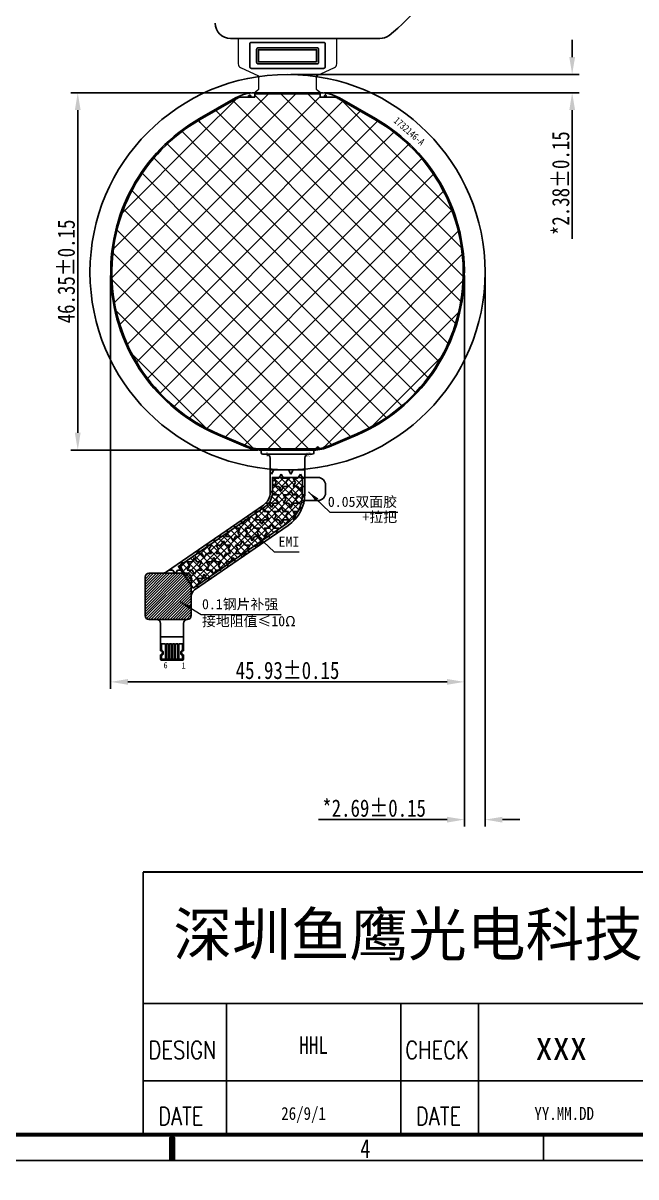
# Model space of a CAD drawing. Header units: inches. Extents: x 1586 to 1904, y -864 to -636.
# Drawn here: x 1726.4 to 1806, y -863.7 to -714 of the extents above; entities that cross this region are included whole.
import ezdxf

# ---------------------------------------------------------------- set-up
doc = ezdxf.new("R2010")
doc.units = ezdxf.units.IN
doc.header["$LTSCALE"] = 0.909449
doc.header["$MEASUREMENT"] = 0
doc.header["$PDMODE"] = 3
doc.header["$PDSIZE"] = 0.3125
doc.layers.get('0').update_dxf_attribs({"linetype": 'CONTINUOUS'})
doc.layers.get('Defpoints').update_dxf_attribs({"linetype": 'CONTINUOUS'})
for name, color, linetype in [('03 Solder resist', 6, 'CONTINUOUS'), ('04 Chip', 20, 'CONTINUOUS'), ('06 Cutline', 4, 'CONTINUOUS'), ('07 Potting', 132, 'CONTINUOUS'), ('DIM', 7, 'CONTINUOUS'), ('DIM（标注）', 3, 'CONTINUOUS'), ('TP-FPC', 43, 'CONTINUOUS')]:
    doc.layers.add(name, color=color, linetype=linetype)
doc.styles.add('CCN-1', font='', dxfattribs={"width": 0.85})
doc.styles.add('romans', font='romans.shx')
doc.styles.get("Standard").update_dxf_attribs({"font": 'txt', "width": 0.8})
doc.styles.add('TITLE', font='arial.ttf')
doc.styles.add('其它汉字', font='', dxfattribs={"width": 0.85})
doc.styles.add('宋', font='', dxfattribs={"height": 2})
doc.styles.add('宋体', font='', dxfattribs={"width": 0.8})
doc.styles.get('CCN-1').set_extended_font_data('SimSun')
doc.styles.get('其它汉字').set_extended_font_data('宋体')
doc.styles.get('宋').set_extended_font_data('SimSun')
doc.styles.get('宋体').set_extended_font_data('SimSun')
doc.dimstyles.new('DIM-CCN', dxfattribs={"dimscale": 0.9, "dimtxt": 1.7, "dimasz": 1.8, "dimexe": 1.5, "dimexo": 0.5, "dimgap": 0.3, "dimtad": 1, "dimzin": 0, "dimdsep": 46, "dimtxsty": 'CCN-1', "dimblk": 'OPEN30', "dimcen": 0.05, "dimclrd": 256, "dimclre": 256, "dimclrt": 256, "dimadec": 0, "dimazin": 0, "dimtfac": 1, "dimtofl": 0, "dimtmove": 0, "dimatfit": 3, "dimldrblk": 'OPEN30', "dimfxl": 1, "dimtolj": 1, "dimtzin": 0, "dimlwd": -1, "dimlwe": -1, "dimarcsym": 0})
doc.dimstyles.new('ISO-25$7', dxfattribs={"dimscale": 0.5, "dimtxt": 2.5, "dimasz": 2, "dimexe": 1.25, "dimexo": 0.625, "dimtad": 0, "dimdsep": 46, "dimtxsty": 'TITLE', "dimcen": 2.5, "dimclrd": 7, "dimclre": 256, "dimclrt": 7, "dimadec": 0, "dimazin": 0, "dimtfac": 1, "dimtmove": 0, "dimatfit": 0, "dimfxl": 1, "dimlwd": 9, "dimlwe": 9, "dimarcsym": 0})

# ---------------------------------------------------------------- blocks, each defined once
blk = doc.blocks.new('*D203')
at = {"layer": 'Defpoints', "color": 0}
for p in [(1756.49, -723.03), (1733.51, -769.38), (1757.33, -769.38)]:
    blk.add_point(p, dxfattribs=at)
at = {"layer": 'DIM（标注）'}
for p, q in [((1756.04, -723.03), (1732.61, -723.03)), ((1733.51, -725.28), (1733.51, -767.13)), ((1756.88, -769.38), (1732.61, -769.38))]:
    blk.add_line(p, q, dxfattribs=at)
for points in [[(1733.13, -725.28), (1733.88, -725.28), (1733.51, -723.03)], [(1733.13, -767.13), (1733.88, -767.13), (1733.51, -769.38)]]:
    blk.add_solid(points, dxfattribs=at)
at = {"layer": 'DIM（标注）', "insert": (1732.02, -746.21), "char_height": 2.25, "attachment_point": 5, "rotation": 90, "style": '宋体'}
blk.add_mtext('\\A1;46.35±0.15', dxfattribs=at)
blk = doc.blocks.new('_Open30')
at = {"color": 0, "linetype": 'ByBlock', "lineweight": -2}
for p, q in [((-1, 0.268), (0, 0)), ((0, 0), (-1, -0.268)), ((0, 0), (-1, 0))]:
    blk.add_line(p, q, dxfattribs=at)
blk = doc.blocks.new('*D204')
at = {"layer": 'Defpoints', "color": 0}
for p in [(1737.78, -746.3), (1783.71, -746.3), (1783.71, -799.45)]:
    blk.add_point(p, dxfattribs=at)
at = {"layer": 'DIM（标注）'}
for p, q in [((1737.78, -746.75), (1737.78, -800.35)), ((1783.71, -746.75), (1783.71, -800.35)), ((1740.03, -799.45), (1781.46, -799.45))]:
    blk.add_line(p, q, dxfattribs=at)
for points in [[(1740.03, -799.08), (1740.03, -799.83), (1737.78, -799.45)], [(1781.46, -799.08), (1781.46, -799.83), (1783.71, -799.45)]]:
    blk.add_solid(points, dxfattribs=at)
at = {"layer": 'DIM（标注）', "insert": (1760.75, -797.97), "char_height": 2.25, "attachment_point": 5, "style": '宋体'}
blk.add_mtext('\\A1;45.93±0.15', dxfattribs=at)
blk = doc.blocks.new('*D342')
at = {"layer": 'Defpoints', "color": 0}
for p in [(1760.75, -720.65), (1797.71, -720.65), (1765, -723.03)]:
    blk.add_point(p, dxfattribs=at)
at = {"layer": 'DIM（标注）'}
for p, q in [((1797.71, -718.4), (1797.71, -716.15)), ((1761.2, -720.65), (1798.61, -720.65)), ((1765.45, -723.03), (1798.61, -723.03)), ((1797.71, -725.28), (1797.71, -741.98))]:
    blk.add_line(p, q, dxfattribs=at)
for points in [[(1797.34, -718.4), (1798.09, -718.4), (1797.71, -720.65)], [(1797.34, -725.28), (1798.09, -725.28), (1797.71, -723.03)]]:
    blk.add_solid(points, dxfattribs=at)
at = {"layer": 'DIM（标注）', "insert": (1796.23, -734.76), "char_height": 2.25, "attachment_point": 5, "rotation": 90, "style": '宋体'}
blk.add_mtext('\\A1;*2.38±0.15', dxfattribs=at)
blk = doc.blocks.new('*D343')
at = {"layer": 'Defpoints', "color": 0}
for p in [(1783.71, -746.3), (1786.4, -746.3), (1786.4, -817.32)]:
    blk.add_point(p, dxfattribs=at)
at = {"layer": 'DIM（标注）'}
for p, q in [((1783.71, -746.75), (1783.71, -818.22)), ((1786.4, -746.75), (1786.4, -818.22)), ((1781.46, -817.32), (1764.77, -817.32)), ((1788.65, -817.32), (1790.9, -817.32))]:
    blk.add_line(p, q, dxfattribs=at)
for points in [[(1781.46, -816.95), (1781.46, -817.7), (1783.71, -817.32)], [(1788.65, -816.95), (1788.65, -817.7), (1786.4, -817.32)]]:
    blk.add_solid(points, dxfattribs=at)
at = {"layer": 'DIM（标注）', "insert": (1771.99, -815.84), "char_height": 2.25, "attachment_point": 5, "style": '宋体'}
blk.add_mtext('\\A1;*2.69±0.15', dxfattribs=at)

msp = doc.modelspace()

# ---------------------------------------------------------------- hatches: boundary and pattern name
h = msp.add_hatch()
h.set_pattern_fill('ANSI37', color=6, scale=20, style=0)
h.set_pattern_definition([(45, (701.9465, 133.206), (-1.767767, 1.767767), []), (135, (701.9465, 133.206), (-1.767767, -1.767767), [])])
edge = h.paths.add_edge_path()
edge.add_line((1756.495, -723.182), (1760.748, -723.182))
edge.add_line((1760.748, -723.182), (1765.001, -723.182))
edge.add_line((1765.001, -723.182), (1765.001, -723.582))
edge.add_line((1765.001, -723.582), (1766.93, -723.582))
edge.add_arc((1765.001, -728.032), 4.85, 60.17976, 66.56701, ccw=False)
edge.add_line((1767.413, -723.824), (1772.094, -726.507))
edge.add_arc((1760.748, -746.301), 22.815, -66.74596, 60.17976, ccw=False)
edge.add_line((1769.756, -767.262), (1766.094, -768.835))
edge.add_arc((1764.18, -764.379), 4.85, 270, 293.25404, ccw=False)
edge.add_line((1764.18, -769.229), (1757.317, -769.229))
edge.add_arc((1757.317, -764.379), 4.85, 246.74596, 270, ccw=False)
edge.add_line((1755.402, -768.835), (1751.741, -767.262))
edge.add_arc((1760.748, -746.301), 22.815, 119.82024, 246.74596, ccw=False)
edge.add_line((1749.403, -726.507), (1754.083, -723.824))
edge.add_arc((1756.495, -728.032), 4.85, 113.43299, 119.82024, ccw=False)
edge.add_line((1754.566, -723.582), (1756.495, -723.582))
edge.add_line((1756.495, -723.582), (1756.495, -723.182))
h = msp.add_hatch()
h.set_pattern_fill('STARS', color=5, scale=5, style=0)
h.set_pattern_definition([(180, (2977.1053, -5.5206), (0, 1.08253175), [0.625, -0.625]), (120, (2977.1053, -5.5206), (0.9375, 0.5412659), [0.625, -0.625]), (60, (2976.7928, -4.9793), (0.9375, -0.5412659), [0.625, -0.625])])
h.paths.add_polyline_path([(1745.034, -785.182, -0.1519263), (1744.467, -785.358), (1747.748, -785.358, -0.4142136), (1748.248, -785.858), (1748.248, -788.351, -0.2467587), (1748.681, -787.527), (1760.83, -779.16, 0.2467587), (1762.994, -775.042), (1762.994, -771.929), (1758.494, -771.929), (1758.494, -774.861, -0.2467587), (1757.629, -776.508)])
at = {"linetype": 'Continuous'}
h = msp.add_hatch(dxfattribs=at)
h.set_pattern_fill('ANSI37', color=2, scale=5, style=0)
h.set_pattern_definition([(45, (1288.9095, -763.439), (-0.4419417, 0.4419417), []), (135, (1288.9095, -763.439), (-0.4419417, -0.4419417), [])])
edge = h.paths.add_edge_path()
edge.add_line((1748.511, -787.28), (1760.66, -778.913))
edge.add_arc((1757.994, -775.042), 4.7, 304.5547, 360)
edge.add_line((1762.694, -775.042), (1762.694, -772.929))
edge.add_line((1762.694, -772.929), (1758.794, -772.929))
edge.add_line((1758.794, -772.929), (1758.794, -774.861))
edge.add_arc((1756.494, -774.861), 2.3, -55.4453, 0, ccw=False)
edge.add_line((1757.799, -776.755), (1746.582, -784.48))
edge.add_line((1746.582, -784.48), (1748.511, -787.28))
h = msp.add_hatch()
h.set_pattern_fill('ANSI31', color=256, scale=2, style=0)
h.set_pattern_definition([(45, (404.70532, -5.52058), (-0.176776695, 0.176776695), [])])
h.paths.add_polyline_path([(1748.248, -785.858, 0.4142136), (1747.748, -785.358), (1742.748, -785.358, 0.4142136), (1742.248, -785.858), (1742.248, -790.858, 0.4142136), (1742.748, -791.358), (1747.748, -791.358, 0.4142136), (1748.248, -790.858)])

# ---------------------------------------------------------------- linework, layer by layer
at = {"color": 30}
msp.add_line((1772.722, -715.988), (1753.348, -715.988), dxfattribs=at)
at = {"color": 2, "linetype": 'Continuous'}
for p, q in [((1757.333, -769.379), (1757.333, -769.729)), ((1757.533, -769.929), (1763.963, -769.929)), ((1758.494, -770.429), (1758.494, -774.861)), ((1762.994, -770.429), (1762.994, -775.042)), ((1764.163, -769.379), (1764.163, -769.729)), ((1758.494, -771.929), (1762.994, -771.929)), ((1764.694, -772.929), (1762.694, -772.929)), ((1765.694, -773.929), (1765.694, -774.929)), ((1745.034, -785.182), (1757.629, -776.508)), ((1764.694, -775.929), (1762.61, -775.929)), ((1760.83, -779.16), (1748.681, -787.527)), ((1747.748, -785.358), (1742.748, -785.358)), ((1742.248, -785.858), (1742.248, -790.858)), ((1748.248, -790.858), (1748.248, -785.858)), ((1742.748, -791.358), (1747.746, -791.358)), ((1747.746, -791.358), (1747.748, -791.358)), ((1744.251, -795.425), (1744.251, -791.858)), ((1747.246, -791.858), (1747.246, -795.425)), ((1744.251, -793.625), (1747.246, -793.625)), ((1744.298, -795.425), (1744.251, -795.425)), ((1744.251, -796.475), (1744.251, -795.925)), ((1744.251, -795.925), (1744.298, -795.925)), ((1744.498, -795.725), (1744.498, -795.625)), ((1746.998, -795.625), (1746.998, -795.725)), ((1747.246, -795.425), (1747.198, -795.425)), ((1747.198, -795.925), (1747.246, -795.925)), ((1747.246, -795.925), (1747.246, -796.475)), ((1747.096, -796.625), (1744.401, -796.625))]:
    msp.add_line(p, q, dxfattribs=at)
for p, q in [((1742.001, -841.162), (1897.598, -841.162)), ((1752.815, -841.162), (1752.815, -858.447)), ((1775.463, -841.162), (1775.463, -858.304)), ((1785.556, -841.162), (1785.556, -858.447)), ((1793.979, -861.543), (1793.979, -858.198))]:
    msp.add_line(p, q)
at = {"color": 1}
msp.add_line((1742, -851.199), (1842.628, -851.199), dxfattribs=at)
msp.add_lwpolyline([(1587.847, -638.516), (1902.315, -638.516), (1902.315, -861.543), (1587.847, -861.543), (1587.847, -638.516)])
at = {"color": 7, "linetype": 'Continuous', "const_width": 0.541}
msp.add_lwpolyline([(1592.564, -858.198), (1897.598, -858.198), (1897.598, -641.862), (1592.564, -641.862)], close=True, dxfattribs=at)
at = {"color": 3}
msp.add_lwpolyline([(1751.682, -767.4, -0.6183707), (1749.328, -726.377), (1754.009, -723.694, -0.1308546), (1756.495, -723.032), (1760.748, -723.032), (1765.001, -723.032, -0.1308546), (1767.488, -723.694), (1772.168, -726.377, -0.6183707), (1769.815, -767.4), (1766.154, -768.973, -0.1018145), (1764.18, -769.379), (1757.317, -769.379, -0.1018145), (1755.343, -768.973)], format="xyb", close=True, dxfattribs=at)
at = {"color": 6}
msp.add_lwpolyline([(1756.495, -723.182), (1760.748, -723.182), (1765.001, -723.182), (1765.001, -723.582), (1766.93, -723.582, -0.0278768), (1767.413, -723.824), (1772.094, -726.507, -0.6183707), (1769.756, -767.262), (1766.094, -768.835, -0.1018145), (1764.18, -769.229), (1757.317, -769.229, -0.1018145), (1755.402, -768.835), (1751.741, -767.262, -0.6183707), (1749.403, -726.507), (1754.083, -723.824, -0.0278768), (1754.566, -723.582), (1756.495, -723.582)], format="xyb", close=True, dxfattribs=at)
at = {"lineweight": 0}
for points in [[(1755.778, -723.392), (1755.778, -723.292), (1755.878, -723.292), (1755.878, -723.392), (1755.978, -723.392), (1755.978, -723.492), (1755.878, -723.492), (1755.878, -723.492), (1755.878, -723.492), (1755.878, -723.492), (1755.678, -723.492), (1755.678, -723.392)], [(1765.719, -723.392), (1765.719, -723.292), (1765.619, -723.292), (1765.619, -723.392), (1765.519, -723.392), (1765.519, -723.492), (1765.719, -723.492), (1765.719, -723.492), (1765.719, -723.492), (1765.719, -723.492), (1765.819, -723.492), (1765.819, -723.392)]]:
    msp.add_lwpolyline(points, close=True, dxfattribs=at)
at = {"color": 1}
msp.add_lwpolyline([(1764.726, -768.965), (1764.726, -769.05), (1764.831, -769.05), (1764.831, -769.135), (1764.531, -769.135), (1764.531, -769.05), (1764.642, -769.05), (1764.642, -768.965)], close=True, dxfattribs=at)
at = {"color": 2, "linetype": 'Continuous'}
msp.add_lwpolyline([(1748.511, -787.28), (1760.66, -778.913, 0.2467587), (1762.694, -775.042), (1762.694, -772.929), (1758.794, -772.929), (1758.794, -774.861, -0.2467587), (1757.799, -776.755), (1746.582, -784.48)], format="xyb", close=True, dxfattribs=at)
at = {"const_width": 0.251}
for points in [[(1742, -858.198), (1742.002, -824.122)], [(1742.002, -824.122), (1897.598, -824.122)], [(1742.002, -824.122), (1897.598, -824.122)], [(1743.212, -824.122), (1897.137, -824.122)], [(1743.212, -824.122), (1897.137, -824.122)]]:
    msp.add_lwpolyline(points, dxfattribs=at)
msp.add_lwpolyline([(1745.767, -858.198, 0, 4.254, 0), (1745.767, -859.977, 0.851, 0.851, 0), (1745.767, -861.543, 0.851, 0.851, 0)], format="xyseb")
at = {"color": 4, "ltscale": 0.1}
msp.add_circle((1760.748, -746.301), 25.65, dxfattribs=at)
at = {"color": 30, "linetype": 'Continuous'}
for centre, radius, start, end in [((1760.748, -698.263), 21.765, 307.2873, 8.6732), ((1753.348, -713.988), 2, 180, 270)]:
    msp.add_arc(centre, radius, start, end, dxfattribs=at)
at = {"color": 30}
msp.add_arc((1772.722, -713.988), 2, 270, 307.2873, dxfattribs=at)
at = {"color": 2, "linetype": 'Continuous'}
for centre, radius, start, end in [((1757.533, -769.729), 0.2, 180, 270), ((1757.994, -770.429), 0.5, 0, 90), ((1763.494, -770.429), 0.5, 90, 180), ((1763.963, -769.729), 0.2, 270, 0), ((1764.694, -773.929), 1, 0, 90), ((1756.494, -774.861), 2, 304.5547, 0), ((1757.994, -775.042), 5, 304.5547, 0), ((1764.694, -774.929), 1, 270, 0), ((1742.748, -785.858), 0.5, 90, 180), ((1744.467, -784.358), 1, 270, 304.5547), ((1747.748, -785.858), 0.5, 0, 90), ((1749.248, -788.351), 1, 124.5547, 180), ((1742.748, -790.858), 0.5, 180, 270), ((1743.751, -791.858), 0.5, 0, 90), ((1747.746, -791.858), 0.5, 90, 180), ((1747.748, -790.858), 0.5, 270, 0), ((1744.298, -795.625), 0.2, 360, 90), ((1744.298, -795.725), 0.2, 270, 0), ((1747.198, -795.625), 0.2, 90, 180), ((1747.198, -795.725), 0.2, 180, 270), ((1744.401, -796.475), 0.15, 180, 270), ((1747.096, -796.475), 0.15, 270, 0)]:
    msp.add_arc(centre, radius, start, end, dxfattribs=at)
at = {"layer": '03 Solder resist'}
msp.add_lwpolyline([(1764.568, -719.282), (1756.928, -719.282, -0.4142136), (1756.728, -719.082), (1756.728, -717.392, -0.4142136), (1756.928, -717.192), (1764.568, -717.192, -0.4142136), (1764.768, -717.392), (1764.768, -719.082, -0.4142136)], format="xyb", close=True, dxfattribs=at)
at = {"layer": '04 Chip'}
msp.add_lwpolyline([(1764.518, -719.032), (1756.978, -719.032), (1756.978, -717.442), (1764.518, -717.442)], close=True, dxfattribs=at)
at = {"layer": '06 Cutline', "lineweight": 0}
for points in [[(1754.348, -716.024), (1754.348, -719.289, 0.2914732), (1754.637, -719.743)], [(1765.066, -723.032, 0.1899506), (1764.946, -722.948, -0.1164287), (1764.843, -722.895), (1764.586, -722.677, -0.2202461), (1764.498, -722.487), (1764.498, -720.844), (1766.86, -719.743, 0.2914732), (1767.148, -719.289), (1767.148, -716.024)], [(1754.637, -719.743), (1756.998, -720.844), (1756.998, -722.499, -0.2264847), (1756.905, -722.694), (1756.652, -722.898, -0.1125527), (1756.552, -722.947, 0.1921442), (1756.431, -723.032, 0.1921442)]]:
    msp.add_lwpolyline(points, format="xyb", dxfattribs=at)
at = {"layer": '07 Potting'}
msp.add_lwpolyline([(1765.448, -716.502), (1756.048, -716.502, 0.4142136), (1755.848, -716.702), (1755.848, -719.672, 0.4142136), (1756.048, -719.872), (1765.448, -719.872, 0.4142136), (1765.648, -719.672), (1765.648, -716.702, 0.4142136)], format="xyb", close=True, dxfattribs=at)
at = {"layer": 'TP-FPC'}
for points in [[(1744.383, -795.337), (1744.383, -794.525), (1744.883, -794.525), (1744.883, -796.525), (1744.433, -796.525, -0.4142136), (1744.383, -796.475), (1744.383, -796.013, 0.3323686), (1744.598, -795.725), (1744.598, -795.625, 0.3323686)], [(1747.113, -795.337), (1747.113, -794.525), (1746.613, -794.525), (1746.613, -796.525), (1747.063, -796.525, 0.4142136), (1747.113, -796.475), (1747.113, -796.013, -0.3323686), (1746.898, -795.725), (1746.898, -795.625, -0.3323686)]]:
    msp.add_lwpolyline(points, format="xyb", close=True, dxfattribs=at)
for points in [[(1745.013, -796.525), (1745.013, -794.525), (1745.283, -794.525), (1745.283, -796.525)], [(1745.413, -796.525), (1745.413, -794.525), (1745.683, -794.525), (1745.683, -796.525)], [(1746.083, -796.525), (1746.083, -794.525), (1745.813, -794.525), (1745.813, -796.525)], [(1746.483, -796.525), (1746.483, -794.525), (1746.213, -794.525), (1746.213, -796.525)]]:
    msp.add_lwpolyline(points, close=True, dxfattribs=at)

# ---------------------------------------------------------------- texts
at = {"lineweight": 9, "style": '宋体'}
msp.add_text('深圳鱼鹰光电科技有限公司', height=5.58699, dxfattribs=at).set_placement((1745.927, -834.988))
at = {"style": 'romans', "width": 0.8}
for s, p in [('DESIGN', (1742.701, -848.361)), ('CHECK', (1776.043, -848.361)), ('DATE', (1743.961, -856.94)), ('DATE', (1777.424, -856.94))]:
    msp.add_text(s, height=2.3166, dxfattribs=at).set_placement(p)
at = {"color": 1, "width": 0.85}
for s, p in [('26/9/1', (1759.932, -856.272)), ('YY.MM.DD', (1792.807, -856.272))]:
    msp.add_text(s, height=1.6731, dxfattribs=at).set_placement(p)
at = {"lineweight": 0, "char_height": 0.5, "width": 0.75052, "attachment_point": 1, "rotation": 180}
for s, insert in [('1', (1758.258, -770.216)), ('27', (1763.748, -770.216))]:
    msp.add_mtext(s, dxfattribs=dict(at, insert=insert))
at = {"color": 0, "linetype": 'ByBlock', "lineweight": -2, "char_height": 0.8, "width": 0.68203, "attachment_point": 1, "style": '宋体'}
for s, insert in [('6', (1744.655, -796.89)), ('1', (1746.997, -796.922))]:
    msp.add_mtext(s, dxfattribs=dict(at, insert=insert))
at = {"color": 4, "lineweight": 0, "insert": (1764.139, -846.568), "char_height": 2.2933, "width": 22.64812, "attachment_point": 5, "style": '宋体'}
msp.add_mtext('HHL', dxfattribs=at)
at = {"color": 1, "insert": (1796.294, -846.568), "char_height": 3.861, "width": 22.64812, "attachment_point": 5, "style": '其它汉字'}
msp.add_mtext('xxx', dxfattribs=at)
at = {"insert": (1770.195, -858.752), "char_height": 2.453, "width": 1.97945, "attachment_point": 1}
msp.add_mtext('4', dxfattribs=at)
at = {"layer": 'DIM', "color": 7, "insert": (1775.069, -726.074, -0.265), "char_height": 0.9331, "width": 34.02071, "attachment_point": 1, "rotation": 318.68485, "style": '宋体'}
msp.add_mtext('1732146-A', dxfattribs=at)
at = {"layer": 'DIM（标注）', "char_height": 1.32, "width": 29.23206, "attachment_point": 3, "line_spacing_factor": 0.9, "style": '宋'}
for s, insert in [('{\\C3;0.05双面胶\\P+拉把}', (1774.977, -775.423)), ('{\\C3;EMI}', (1762.279, -780.592))]:
    msp.add_mtext(s, dxfattribs=dict(at, insert=insert))
at = {"layer": 'DIM（标注）', "insert": (1749.644, -788.705), "char_height": 1.32, "width": 29.23206, "attachment_point": 1, "style": '宋'}
msp.add_mtext('{\\C3;0.1钢片补强\\P接地阻值≤10Ω}', dxfattribs=at)

# ---------------------------------------------------------------- dimensions: what is measured, and where the dimension line sits
at = {"layer": 'DIM（标注）'}
dim = msp.add_linear_dim(base=(1797.712, -720.651), p1=(1765.001, -723.032), p2=(1760.748, -720.651), angle=90, text='*<>', dimstyle='DIM-CCN', override={"dimtxt": 2.5, "dimasz": 2.5, "dimexe": 1, "dimtxsty": '宋体', "dimsah": 1, "dimdle": 5, "dimtol": 1, "dimtp": 0.15, "dimtm": 0.15, "dimtzin": 0}, dxfattribs=at)
dim.commit()
dim.dimension.update_dxf_attribs({"geometry": '*D342', "text_midpoint": (1797.712, -734.756), "dimtype": 160})
dim = msp.add_linear_dim(base=(1733.505, -769.379), p1=(1756.495, -723.032), p2=(1757.333, -769.379), angle=90, dimstyle='DIM-CCN', override={"dimtxt": 2.5, "dimasz": 2.5, "dimexe": 1, "dimgap": 0.3, "dimtxsty": '宋体', "dimsah": 1, "dimtol": 1, "dimlim": 0, "dimtp": 0.15, "dimtm": 0.15}, dxfattribs=at)
dim.commit()
dim.dimension.update_dxf_attribs({"geometry": '*D203', "text_midpoint": (1732.022, -746.206)})
dim = msp.add_linear_dim(base=(1783.713, -799.451), p1=(1737.783, -746.301), p2=(1783.713, -746.301), dimstyle='DIM-CCN', override={"dimtxt": 2.5, "dimasz": 2.5, "dimexe": 1, "dimtxsty": '宋体', "dimsah": 1, "dimtol": 1, "dimtp": 0.15, "dimtm": 0.15}, dxfattribs=at)
dim.commit()
dim.dimension.update_dxf_attribs({"geometry": '*D204', "text_midpoint": (1760.748, -797.968)})
dim = msp.add_linear_dim(base=(1786.3982, -817.3222), p1=(1783.713, -746.3006), p2=(1786.3982, -746.3006), text='*<>', dimstyle='DIM-CCN', override={"dimtxt": 2.5, "dimasz": 2.5, "dimexe": 1, "dimtxsty": '宋体', "dimsah": 1, "dimdle": 5, "dimtol": 1, "dimtp": 0.15, "dimtm": 0.15}, dxfattribs=at)
dim.commit()
dim.dimension.update_dxf_attribs({"geometry": '*D343', "text_midpoint": (1771.9894, -817.3222), "dimtype": 160})

# ---------------------------------------------------------------- leaders
for points in [[(1763.486, -774.803, 0), (1766.262, -777.43, 0), (1775.08, -777.43, 0)], [(1756.254, -779.972, 0), (1759.03, -782.599, 0), (1762.279, -782.599, 0)], [(1746.855, -789.077), (1749.539, -790.715), (1759.919, -790.715)]]:
    msp.add_leader(points, dimstyle='ISO-25$7', override={"dimasz": 3, "dimclrd": 3})

doc.saveas('drawing.dxf')
